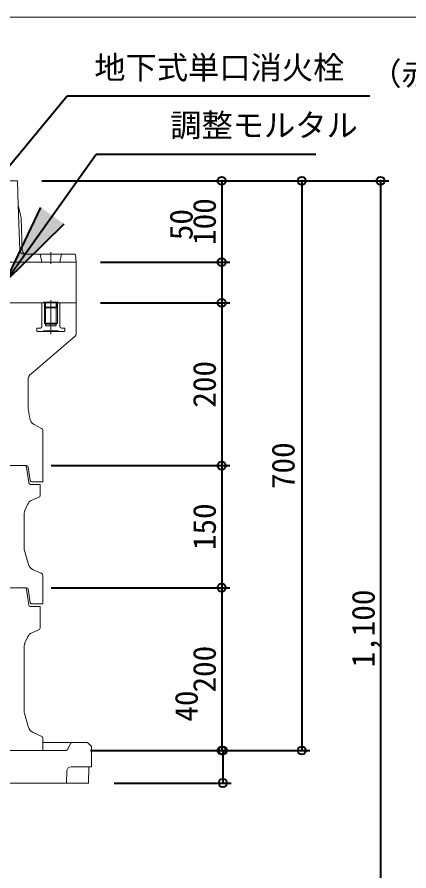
# Model space of a CAD drawing. Units: millimetres at full size, sheet at 1:20. Extents: x -5700 to 5714, y -3160 to 3160.
# Drawn here: x -1920 to -1438, y 71 to 1120 of the extents above; entities that cross this region are included whole.
import ezdxf
from ezdxf.enums import TextEntityAlignment as Align

# ---------------------------------------------------------------- set-up
doc = ezdxf.new("R2010")
doc.units = ezdxf.units.MM
doc.header["$LTSCALE"] = 20
doc.header["$PDMODE"] = 32
doc.header["$PDSIZE"] = 10
for name, color, linetype, lineweight in [('0-5_TEMP01', 3, 'Continuous', 18), ('0-7_躯体', 7, 'Continuous', 9), ('0-C_寸法', 1, 'Continuous', 40)]:
    doc.layers.add(name, color=color, linetype=linetype, lineweight=lineweight)
doc.styles.add('ＭＳ ゴシック', font='')
doc.styles.get('ＭＳ ゴシック').set_extended_font_data('MS Gothic')

msp = doc.modelspace()

# ---------------------------------------------------------------- linework, layer by layer
at = {"layer": '0-5_TEMP01'}
for p, q in [((-4278.67, 1120.37), (1421.34, 1120.37)), ((-1878.12, 831.36), (-1878.12, 816.98)), ((-2509.12, 769.16), (-1847.12, 769.16))]:
    msp.add_line(p, q, dxfattribs=at)
at = {"layer": '0-7_躯体'}
for p, q in [((-1919.12, 919.16), (-1928.12, 919.16)), ((-1919.12, 919.16), (-1918.17, 889.16)), ((-1918.17, 889.16), (-1914.75, 873.61)), ((-1918.17, 889.16), (-1916.41, 834)), ((-1914.64, 872.7), (-1913.4, 834)), ((-1849.03, 829.16), (-1908.41, 829.16)), ((-1891.12, 829.16), (-1889.12, 819.15)), ((-1865.13, 829.16), (-1867.12, 819.16)), ((-1847.12, 819.16), (-1928.12, 819.16)), ((-1847.12, 819.15), (-1848.04, 828.26)), ((-1847.12, 819.15), (-1847.12, 769.16)), ((-1887.12, 769.16), (-2178.12, 769.16)), ((-1888.52, 769.16), (-1889.03, 768.65)), ((-1889.03, 768.65), (-1889.03, 740.15)), ((-1888.52, 769.16), (-1886.12, 769.16)), ((-1887.12, 769.9), (-1887.12, 769.16)), ((-1887.12, 769.9), (-1869.12, 769.9)), ((-1886.12, 769.16), (-1887.12, 769.16)), ((-1886.12, 769.16), (-1885.68, 768.88)), ((-1886.12, 769.16), (-1870.13, 769.16)), ((-1886.12, 769.16), (-1886.12, 744.16)), ((-1885.62, 768.65), (-1885.62, 763.41)), ((-1884.62, 769.9), (-1884.62, 764.4)), ((-1878.12, 772.39), (-1878.12, 730.66)), ((-1871.62, 769.9), (-1871.62, 764.4)), ((-1870.62, 768.65), (-1870.62, 763.41)), ((-1870.13, 769.16), (-1870.57, 768.88)), ((-1870.13, 769.16), (-1867.73, 769.16)), ((-1870.13, 769.16), (-1869.12, 769.16)), ((-1870.13, 769.16), (-1870.13, 744.16)), ((-1869.12, 769.9), (-1869.12, 769.16)), ((-1847.12, 769.16), (-1869.12, 769.16)), ((-1867.73, 769.16), (-1867.22, 768.65)), ((-1867.22, 768.65), (-1867.22, 740.15)), ((-1847.12, 769.16), (-1847.12, 730.57)), ((-1885.12, 762.91), (-1871.13, 762.91)), ((-1884.52, 762.91), (-1884.52, 743.15)), ((-1884.12, 763.9), (-1872.12, 763.9)), ((-1871.73, 762.91), (-1871.73, 743.15)), ((-1895.18, 737.65), (-1895.18, 734.65)), ((-1891.03, 738.16), (-1894.68, 738.16)), ((-1887.12, 734.65), (-1887.12, 734.15)), ((-1887.12, 734.65), (-1869.12, 734.65)), ((-1886.12, 744.16), (-1884.52, 743.15)), ((-1886.12, 744.16), (-1870.13, 744.16)), ((-1884.52, 743.15), (-1871.73, 743.15)), ((-1884.52, 743.15), (-1884.52, 741.65)), ((-1884.03, 741.15), (-1872.22, 741.15)), ((-1869.12, 734.65), (-1869.12, 734.15)), ((-1865.22, 738.16), (-1861.57, 738.16)), ((-1861.07, 737.65), (-1861.07, 734.65)), ((-1848.21, 728.26), (-1902.53, 682.16)), ((-1894.68, 734.15), (-1861.57, 734.15)), ((-1906.12, 674.47), (-1906.12, 640.99)), ((-1905.99, 639.34), (-1903.93, 627.02)), ((-1898.78, 619.84), (-1889.71, 615)), ((-1888.12, 612.36), (-1888.12, 569.15)), ((-1907.86, 569.15), (-2178.12, 569.15)), ((-1907.88, 567.44), (-1905.13, 547.88)), ((-1905.89, 567.44), (-1903.56, 550.88)), ((-1888.12, 569.15), (-1888.12, 549.15)), ((-1891.12, 546.15), (-1903.15, 546.15)), ((-1888.12, 549.15), (-1901.58, 549.15)), ((-1891.12, 546.15), (-1891.12, 533.13)), ((-1892.94, 530.38), (-1901.45, 526.74)), ((-1906.7, 521.48), (-1910.32, 513.04)), ((-1911.12, 509.11), (-1911.12, 467.64)), ((-1910.7, 464.74), (-1905.46, 447.56)), ((-1889.92, 436.94), (-1899.91, 441.31)), ((-1907.86, 419.16), (-2178.12, 419.16)), ((-1905.36, 397.9), (-1907.9, 417.42)), ((-1905.89, 417.43), (-1903.56, 400.88)), ((-1891.12, 396.15), (-1903.37, 396.15)), ((-1891.12, 396.15), (-1891.12, 370.13)), ((-1892.94, 367.38), (-1901.45, 363.74)), ((-1906.7, 358.48), (-1910.32, 350.05)), ((-1911.12, 346.11), (-1911.12, 267.64)), ((-1905.46, 247.56), (-1910.7, 264.73)), ((-1889.92, 236.95), (-1899.91, 241.31)), ((-1888.12, 234.2), (-1888.12, 219.15)), ((-1853.12, 229.16), (-1888.12, 229.16)), ((-1857.57, 220.27), (-1853.68, 228.05)), ((-1833.12, 229.16), (-1853.12, 229.16)), ((-1828.12, 224.16), (-1833.12, 229.16)), ((-1828.12, 224.16), (-1828.12, 199.15)), ((-1888.12, 219.15), (-2178.12, 219.15)), ((-1859.37, 219.15), (-1928.49, 219.15)), ((-1858.37, 194.41), (-1859.12, 179.16)), ((-1828.12, 199.15), (-1853.37, 199.15)), ((-1831.57, 199.15), (-1831.72, 179.16)), ((-1831.72, 179.16), (-2178.12, 179.16))]:
    msp.add_line(p, q, dxfattribs=at)
for points in [[(-1870.13, 744.16), (-1871.73, 743.15), (-1871.73, 741.65)], [(-1888.12, 434.19), (-1888.12, 399.16), (-1901.58, 399.16)]]:
    msp.add_lwpolyline(points, dxfattribs=at)
for centre, radius, start, end in [((-1919.64, 872.54), 5, 1.828, 12.381), ((-1911.41, 834.16), 5, 181.828, 270), ((-1908.41, 834.16), 5, 181.828, 270), ((-1849.03, 828.16), 1, 5.711, 90), ((-1886.12, 768.65), 0.5, 0, 90), ((-1870.13, 768.65), 0.5, 90, 180), ((-1885.12, 763.41), 0.5, 180, 270), ((-1884.12, 764.4), 0.5, 180, 270), ((-1872.12, 764.4), 0.5, 270, 0), ((-1871.13, 763.41), 0.5, 270, 0), ((-1894.68, 737.65), 0.5, 90, 180), ((-1894.68, 734.65), 0.5, 180, 270), ((-1891.03, 740.15), 2, 270, 0), ((-1884.03, 741.65), 0.5, 180, 270), ((-1872.22, 741.65), 0.5, 270, 0), ((-1865.22, 740.15), 2, 180, 270), ((-1861.57, 737.65), 0.5, 0, 90), ((-1861.57, 734.65), 0.5, 270, 0), ((-1850.12, 730.57), 3, 309.805, 0), ((-1896.13, 674.47), 10, 129.806, 180), ((-1896.13, 640.99), 10, 180, 189.462), ((-1894.08, 628.66), 10, 189.462, 241.928), ((-1891.12, 612.36), 3, 0, 61.927), ((-1909.86, 567.15), 2, 7.999, 90), ((-1907.86, 567.15), 2, 7.999, 90), ((-1903.15, 548.15), 2, 187.999, 270), ((-1901.58, 551.15), 2, 187.999, 270), ((-1897.51, 517.54), 10, 113.199, 156.801), ((-1894.12, 533.13), 3, 293.199, 0), ((-1901.12, 509.11), 10, 156.801, 180), ((-1901.12, 467.64), 10, 180, 196.928), ((-1895.9, 450.48), 10, 196.928, 246.371), ((-1891.12, 434.19), 3, 0, 66.371), ((-1909.88, 417.15), 2, 7.431, 90), ((-1907.86, 417.15), 2, 7.999, 90), ((-1901.58, 401.15), 2, 187.999, 270), ((-1903.37, 398.15), 2, 187.431, 270), ((-1894.12, 370.13), 3, 293.199, 0), ((-1897.51, 354.54), 10, 113.199, 156.801), ((-1901.12, 346.11), 10, 156.801, 180), ((-1901.12, 267.64), 10, 180, 196.928), ((-1895.9, 250.47), 10, 196.928, 246.371), ((-1891.12, 234.2), 3, 0, 66.371), ((-1851.89, 227.15), 2, 90, 153.435), ((-1859.37, 221.15), 2, 270, 333.435), ((-1853.37, 194.16), 5, 90, 177.138)]:
    msp.add_arc(centre, radius, start, end, dxfattribs=at)
at = {"layer": '0-C_寸法'}
for p, q in [((-2157.84, 662.21), (-1858.12, 1023.41)), ((-1858.12, 1023.41), (-1486.42, 1023.41)), ((-1933.24, 795.99), (-1822.29, 951.74)), ((-1822.29, 951.74), (-1552.51, 951.74)), ((-1889.12, 919.16), (-1463.15, 919.16)), ((-1889.12, 919.16), (-1559.97, 919.16)), ((-1889.12, 919.16), (-1658.28, 919.16)), ((-1668.28, 919.16), (-1668.28, 819.16)), ((-1569.97, 919.16), (-1569.97, 219.15)), ((-1473.15, 919.16), (-1473.15, -180.84)), ((-1933.24, 795.99), (-1890.25, 886.27)), ((-1933.24, 795.99), (-1861.96, 866.12)), ((-1817.12, 819.16), (-1658.28, 819.16)), ((-1817.12, 819.16), (-1658.28, 819.16)), ((-1668.28, 819.16), (-1668.28, 769.16)), ((-1817.12, 769.16), (-1658.28, 769.16)), ((-1817.12, 769.16), (-1658.28, 769.16)), ((-1668.28, 769.16), (-1668.28, 569.15)), ((-1877.86, 569.15), (-1658.28, 569.15)), ((-1877.86, 569.15), (-1658.28, 569.15)), ((-1668.28, 569.15), (-1668.28, 419.16)), ((-1877.86, 419.16), (-1658.28, 419.16)), ((-1877.86, 419.16), (-1658.28, 419.16)), ((-1668.28, 419.16), (-1668.28, 219.15)), ((-1829.37, 219.15), (-1559.97, 219.15)), ((-1829.37, 219.15), (-1658.28, 219.15)), ((-1827.95, 219.15), (-1656.87, 219.15)), ((-1666.87, 219.15), (-1666.87, 179.16)), ((-1800.31, 179.16), (-1656.87, 179.16))]:
    msp.add_line(p, q, dxfattribs=at)
for p in [(-1668.28, 919.16), (-1569.97, 919.16), (-1473.15, 919.16), (-1668.28, 819.16), (-1668.28, 769.16), (-1668.28, 569.15), (-1668.28, 419.16), (-1668.28, 219.15), (-1666.87, 219.15), (-1569.97, 219.15), (-1666.87, 179.16)]:
    msp.add_point(p, dxfattribs=at)
msp.add_solid([(-1890.25, 886.27), (-1861.96, 866.12), (-1933.24, 795.99)], dxfattribs=at)

# ---------------------------------------------------------------- texts
at = {"layer": '0-C_寸法', "style": 'ＭＳ ゴシック'}
for s, p in [('地下式単口消火栓', (-1824.78, 1035.78)), ('（赤穂市型）', (-1485.83, 1028.37)), ('調整モルタル', (-1731.5, 964.92))]:
    msp.add_text(s, height=28.15, dxfattribs=at).set_placement(p, align=Align.BOTTOM_LEFT)
for s, p in [('100', (-1667.06, 840.36)), ('50', (-1695.57, 846.2)), ('200', (-1667.06, 640.36)), ('700', (-1570.33, 540.36)), ('150', (-1667.06, 465.36)), ('1,100', (-1471.93, 321.16)), ('200', (-1667.06, 290.36)), ('40', (-1689.25, 254.55))]:
    msp.add_text(s, height=28.15, rotation=90, dxfattribs=at).set_placement(p, align=Align.BOTTOM_LEFT)

doc.saveas('drawing.dxf')
